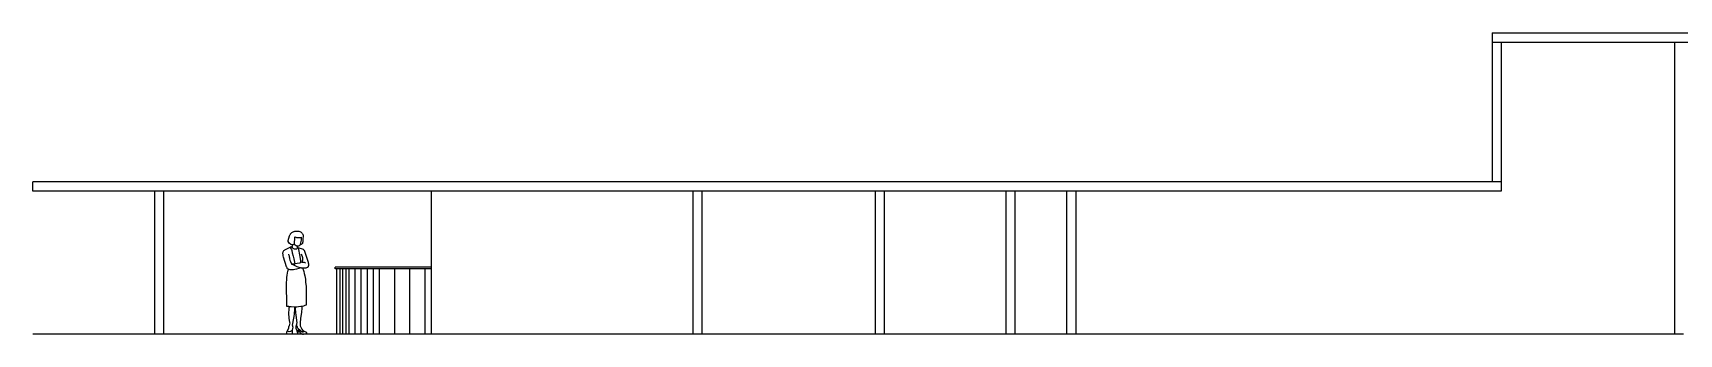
# Model space of a CAD drawing. Extents: x 11 to 592, y 33 to 88.
# Drawn here: x 11.1 to 230.7, y 47.4 to 87.5 of the extents above; entities that cross this region are included whole.
import ezdxf

# ---------------------------------------------------------------- set-up
doc = ezdxf.new("R2010")
doc.units = 0
doc.layers.get('0').update_dxf_attribs({"linetype": 'CONTINUOUS'})
for name, color, linetype in [('MUEBLES', 6, 'CONTINUOUS'), ('MUROS', 5, 'CONTINUOUS'), ('PISO', 5, 'CONTINUOUS')]:
    doc.layers.add(name, color=color, linetype=linetype)

msp = doc.modelspace()

# ---------------------------------------------------------------- linework, layer by layer
for points in [[(45.92, 59.4), (45.9, 59.36), (45.86, 59.31), (45.81, 59.29), (45.73, 59.27), (45.7, 59.27), (45.51, 59.31), (45.28, 59.51), (45.14, 59.7), (45.13, 59.76), (45.13, 59.8), (45.14, 59.85), (45.32, 60.48), (45.4, 60.65), (45.43, 60.7), (45.47, 60.75), (45.51, 60.79), (45.64, 60.91), (45.81, 61.01), (45.88, 61.04), (45.96, 61.07), (46.04, 61.09), (46.12, 61.11), (46.22, 61.12), (46.33, 61.12), (46.45, 61.1), (46.58, 61.08), (46.71, 61.04), (46.79, 61), (46.87, 60.95), (46.95, 60.88), (47.02, 60.8), (47.07, 60.73), (47.11, 60.66), (47.13, 60.62), (47.13, 60.57), (47.14, 60.5), (47.13, 60.44), (47.12, 60.35), (47.09, 60.18), (47.09, 59.83), (47.08, 59.67), (47.05, 59.54), (47.03, 59.47), (47, 59.42), (46.93, 59.36), (46.87, 59.31), (46.83, 59.3), (46.79, 59.29), (46.72, 59.29), (46.77, 59.38), (46.91, 59.89), (46.92, 60.01), (46.92, 60.1), (46.91, 60.21), (46.92, 60.32), (46.92, 60.31), (46.9, 60.29), (46.88, 60.27), (46.75, 60.23), (46.58, 60.22), (46.41, 60.22), (46.28, 60.23), (46.21, 60.24), (46.09, 60.28), (46.03, 60.3), (46.03, 60.3), (46.01, 60.28), (46, 60.25), (46, 60.22), (45.99, 60.18), (45.94, 59.49), (45.93, 59.42), (45.92, 59.4), (45.92, 59.4)], [(45.91, 59.4), (45.96, 59.36), (46.21, 59.17), (46.27, 59.14), (46.33, 59.13), (46.4, 59.11), (46.47, 59.12), (46.53, 59.13), (46.58, 59.15), (46.63, 59.19), (46.69, 59.24), (46.72, 59.29)], [(46.87, 56.22), (46.87, 56.22), (46.57, 56.11), (46.27, 56.02), (46.03, 55.97), (45.85, 55.95), (45.69, 55.94), (45.39, 55.96), (45.28, 55.98), (45.2, 56.01), (45.13, 56.04), (45.07, 56.08), (45.02, 56.13), (44.99, 56.2), (44.95, 56.3), (44.93, 56.36), (44.53, 57.62), (44.49, 57.79), (44.46, 57.97), (44.44, 58.08), (44.44, 58.14), (44.44, 58.2), (44.46, 58.28), (44.48, 58.35), (44.52, 58.42), (44.56, 58.5), (44.63, 58.57), (44.68, 58.62), (45.41, 58.97), (45.43, 58.93)], [(45.18, 58.03), (45.2, 57.98), (45.22, 57.91), (45.25, 57.8), (45.27, 57.69), (45.3, 57.54), (45.33, 57.39), (45.38, 57.21), (45.43, 57.04), (45.52, 56.83), (45.57, 56.74), (45.6, 56.68), (45.66, 56.69)], [(45.41, 58.97), (45.46, 58.99), (45.56, 59.01), (45.64, 59.03), (45.65, 58.99), (45.69, 58.93), (45.73, 58.89), (45.77, 58.85), (45.85, 58.8), (45.94, 58.76), (46.02, 58.74), (46.11, 58.73), (46.22, 58.73), (46.27, 58.74), (46.3, 58.75), (46.33, 58.77), (46.36, 58.8), (46.37, 58.85), (46.37, 58.9), (46.41, 58.9), (46.45, 58.89)], [(45.43, 58.93), (45.47, 58.85), (45.57, 58.64), (45.61, 58.51), (45.69, 58.23), (45.82, 57.77), (45.9, 57.39), (46.04, 56.74), (45.94, 56.58)], [(45.7, 59.27), (45.64, 59.02)], [(45.67, 56.68), (45.84, 56.62), (46.02, 56.53), (46.29, 56.4), (46.57, 56.3), (46.72, 56.26), (46.87, 56.22), (47.05, 56.2), (47.16, 56.19), (47.28, 56.19), (47.46, 56.2), (47.56, 56.22), (47.64, 56.25), (47.7, 56.28), (47.76, 56.31), (47.81, 56.36), (47.84, 56.4), (47.86, 56.44), (47.87, 56.48), (47.88, 56.53), (47.89, 56.62), (47.88, 56.7), (47.86, 56.81), (47.83, 56.92), (47.37, 58.38), (47.34, 58.45), (47.31, 58.51), (47.24, 58.58), (47.17, 58.64), (47.06, 58.7), (46.45, 58.89), (46.71, 57.73), (46.76, 57.43), (46.79, 57.17), (46.8, 56.86), (46.67, 56.83), (46.04, 56.74), (45.67, 56.68)], [(46.37, 58.9), (46.4, 59.11)], [(47.47, 56.85), (47.39, 56.89), (47.32, 56.9), (47.26, 56.91), (47.21, 56.92), (47.13, 56.92), (46.98, 56.9), (47.01, 56.96), (47.1, 57.26), (47.11, 57.32), (47.11, 57.39), (47.09, 57.52), (46.93, 58.04)], [(47.03, 56.19), (47.08, 56.09), (47.12, 55.97), (47.22, 55.71), (47.28, 55.45), (47.35, 55.13), (47.43, 54.68), (47.47, 54.29), (47.52, 53.73), (47.56, 51.24), (47.38, 51.18), (47.17, 51.11), (46.97, 51.06), (46.83, 51.04), (46.5, 51), (46.28, 50.98), (46.11, 50.98), (46.03, 50.98), (45.56, 51), (45.36, 51.01), (45.21, 51.03), (44.95, 51.07), (44.94, 51.48), (44.93, 53.78), (44.93, 54.25), (44.95, 54.6), (44.98, 54.98), (45, 55.18), (45.05, 55.54), (45.09, 55.73), (45.11, 55.8), (45.14, 55.89), (45.17, 55.96), (45.2, 56.01)], [(47.02, 56.2), (47.03, 56.19)], [(45.76, 48.36), (45.7, 48.09), (45.68, 47.9), (45.69, 47.72), (45.69, 47.58), (45.67, 47.44), (45.61, 47.38), (45.03, 47.38), (44.97, 47.44), (44.95, 47.58), (44.97, 47.69), (45.06, 47.86), (45.21, 48.17), (45.24, 48.29), (45.24, 48.33), (45.24, 48.37), (45.25, 48.4), (45.27, 48.44), (45.3, 48.51), (45.37, 48.69), (45.39, 48.83), (45.38, 48.93), (45.28, 49.48), (45.25, 49.7), (45.22, 49.95), (45.21, 50.22), (45.25, 50.67), (45.27, 50.86), (45.31, 51.02)], [(45.76, 48.36), (45.76, 48.36), (45.76, 48.45), (45.73, 48.58), (45.78, 48.79), (45.86, 49.27), (45.94, 49.74), (45.98, 50.07), (46.03, 50.68), (46.03, 50.98)], [(46.24, 48.52), (46.26, 48.58), (46.3, 48.68), (46.31, 48.78), (46.32, 48.87), (46.27, 49.53), (46.2, 49.95), (46.16, 50.21), (46.14, 50.38), (46.12, 50.64), (46.11, 50.98)], [(46.97, 51.06), (46.98, 50.86), (46.92, 50.23), (46.79, 49.49), (46.72, 48.85), (46.73, 48.48), (46.94, 48.03), (47.1, 47.87), (47.22, 47.77), (47.23, 47.76)], [(46.97, 51.06), (46.97, 51.06)], [(47.23, 47.76), (47.22, 47.72), (47.19, 47.69), (47.18, 47.67), (47.15, 47.66), (47.12, 47.64), (47.08, 47.63), (47.06, 47.63), (47.04, 47.63), (46.99, 47.64), (46.45, 48.07), (46.43, 48.16), (46.4, 48.24), (46.37, 48.32), (46.35, 48.38), (46.32, 48.43), (46.29, 48.46), (46.24, 48.52), (46.18, 48.42), (46.15, 48.34), (46.14, 48.29), (46.14, 48.24), (46.15, 48.19), (46.16, 48.15), (46.2, 48.02), (46.23, 47.94), (46.36, 47.57), (46.45, 47.55), (46.41, 47.93), (46.5, 47.85), (46.8, 47.51), (46.84, 47.47), (46.89, 47.43), (46.96, 47.41), (47.01, 47.39), (47.06, 47.38), (47.12, 47.38), (47.18, 47.38), (47.31, 47.39), (47.44, 47.42), (47.55, 47.46), (47.58, 47.48), (47.61, 47.5), (47.63, 47.52), (47.65, 47.55), (47.63, 47.58), (47.6, 47.59), (47.31, 47.73), (47.23, 47.77), (47.23, 47.76)], [(45.69, 47.97), (45.66, 47.83), (45.55, 47.77), (45.46, 47.7), (45.28, 47.69), (45.14, 47.71), (45.08, 47.78), (45.1, 47.92), (45.15, 48.04)]]:
    msp.add_lwpolyline(points)
at = {"layer": 'MUEBLES'}
for p, q in [((64.22, 56.3), (51.4, 56.3)), ((51.4, 56.06), (51.4, 56.3)), ((64.22, 56.06), (51.4, 56.06)), ((51.6, 56.06), (51.6, 47.38)), ((52.01, 56.06), (52.01, 47.38)), ((52.41, 56.06), (52.41, 47.38)), ((52.82, 56.06), (52.82, 47.38)), ((53.22, 56.06), (53.22, 47.38)), ((54.03, 56.06), (54.03, 47.38)), ((54.84, 56.06), (54.84, 47.38)), ((55.66, 56.06), (55.66, 47.38)), ((56.47, 56.06), (56.47, 47.38)), ((57.28, 56.06), (57.28, 47.38)), ((59.31, 56.06), (59.31, 47.38)), ((61.33, 56.06), (61.33, 47.38)), ((63.36, 56.06), (63.36, 47.38))]:
    msp.add_line(p, q, dxfattribs=at)
at = {"layer": 'MUROS'}
for p, q in [((205.8, 87.53), (591.94, 87.53)), ((205.8, 86.31), (591.94, 86.31))]:
    msp.add_line(p, q, dxfattribs=at)
at = {"layer": 'PISO'}
for p, q in [((205.8, 87.53), (205.8, 67.66)), ((207.02, 86.31), (207.02, 66.44)), ((230.14, 86.31), (230.14, 47.38)), ((207.02, 67.66), (11.08, 67.66)), ((11.08, 66.44), (11.08, 67.66)), ((207.02, 66.44), (11.08, 66.44)), ((27.3, 66.44), (27.3, 47.38)), ((28.52, 66.44), (28.52, 47.38)), ((64.22, 66.44), (64.22, 47.38)), ((99.13, 66.44), (99.13, 47.38)), ((100.34, 66.44), (100.34, 47.38)), ((123.46, 66.44), (123.46, 47.38)), ((124.68, 66.44), (124.68, 47.38)), ((140.9, 66.44), (140.9, 47.38)), ((142.12, 66.44), (142.12, 47.38)), ((149.02, 66.44), (149.02, 47.38)), ((150.23, 66.44), (150.23, 47.38)), ((231.35, 47.38), (11.08, 47.38))]:
    msp.add_line(p, q, dxfattribs=at)

doc.saveas('drawing.dxf')
